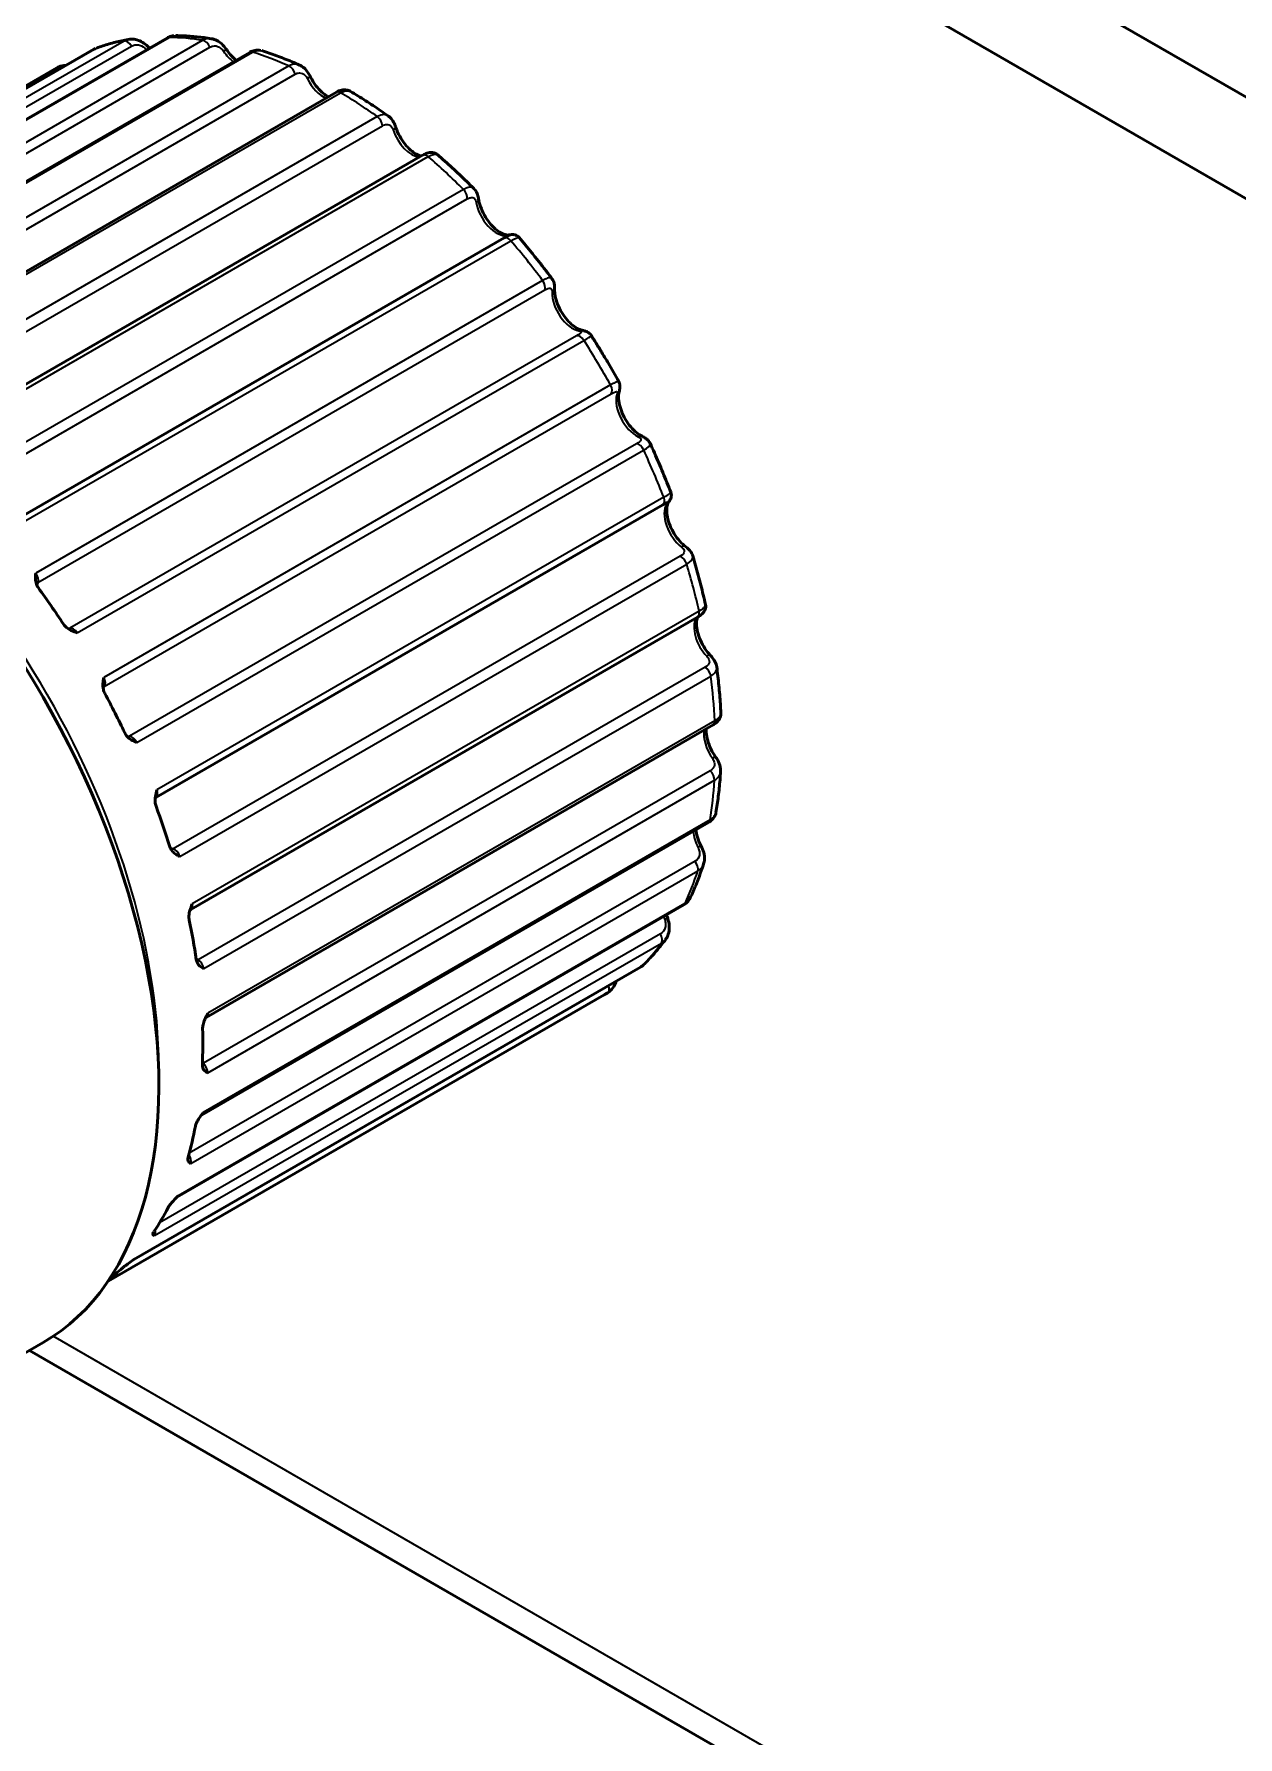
# Model space of a CAD drawing. Header units: millimetres. Extents: x -106 to 841, y -50 to 594.
# Drawn here: x 591.62 to 606.14, y 209.46 to 230.02 of the extents above; entities that cross this region are included whole.
import ezdxf

# ---------------------------------------------------------------- set-up
doc = ezdxf.new("R2010")
doc.units = ezdxf.units.MM
doc.layers.add('Visible (ISO)', color=7, linetype='Continuous', lineweight=50)
doc.layers.add('Visible Narrow (ISO)', color=7, linetype='Continuous', lineweight=35)

msp = doc.modelspace()

# ---------------------------------------------------------------- linework, layer by layer
at = {"layer": 'Visible (ISO)'}
for p, q in [((546.906, 263.518), (610.546, 226.776)), ((545.845, 262.906), (609.485, 226.164)), ((587.108, 226.448), (593.225, 229.979)), ((586.221, 226.309), (592.338, 229.841)), ((588.101, 226.272), (594.217, 229.803)), ((591.888, 229.616), (586.016, 226.226)), ((589.146, 225.791), (595.263, 229.322)), ((590.188, 225.03), (596.304, 228.561)), ((591.17, 224.03), (597.286, 227.562)), ((599.202, 224.339), (593.086, 220.808)), ((599.622, 222.984), (593.506, 219.453)), ((599.809, 221.682), (593.693, 218.151)), ((599.752, 220.504), (593.636, 216.972)), ((599.455, 219.511), (593.339, 215.98)), ((598.934, 218.759), (592.817, 215.228)), ((592.508, 214.967), (598.493, 218.422)), ((591.723, 214.225), (582.001, 208.612)), ((591.559, 214.13), (609.692, 203.661))]:
    msp.add_line(p, q, dxfattribs=at)
for centre, major_axis, ratio, start_param, end_param in [((593.275, 229.893), (-0.05, 0.0866), 0.57735, 6.281053, 6.283185), ((592.388, 229.754), (-0.05, 0.0866), 0.57735, 6.279479, 6.283185), ((593.858, 229.777), (0.083, 0.0558), 0.09605, 0, 0.005505), ((596.354, 228.474), (-0.05, 0.0866), 0.57735, 6.282045, 6.283185), ((597.357, 227.499), (-0.0114, 0.0994), 0.79199, 6.28281, 6.283185), ((588.348, 220.071), (3.375, -5.846), 0.57735, 0, 3.141593), ((598.21, 226.349), (0.0207, 0.0978), 0.724855, 6.281624, 6.283185), ((598.579, 225.73), (0.0966, -0.0257), 0.706471, 6.283185, 6.283738), ((599.187, 224.425), (0.0844, -0.0537), 0.78183, 0, 0.001348), ((589.055, 220.479), (3.25, -5.629), 0.57735, 1.669378, 1.751744), ((599.572, 223.071), (0.05, -0.0866), 0.57735, 0, 0.00053), ((589.055, 220.479), (3.25, -5.629), 0.57735, 1.436668, 1.519034), ((599.759, 221.769), (0.05, -0.0866), 0.57735, 0, 0.000421), ((589.055, 220.479), (3.25, -5.629), 0.57735, 1.203957, 1.286323), ((599.574, 220.179), (0.0886, 0.0464), 0.057996, 6.277733, 6.283185), ((599.405, 219.598), (0.05, -0.0866), 0.57735, 0, 0.000768), ((589.055, 220.479), (3.25, -5.629), 0.57735, 0.971247, 1.053613), ((599.162, 219.332), (0.0941, 0.0338), 0.244255, 6.277119, 6.283185), ((598.884, 218.846), (0.05, -0.0866), 0.57735, 0, 0.004372), ((589.055, 220.479), (3.25, -5.629), 0.57735, 0.738536, 0.820902), ((589.055, 220.479), (3.25, -5.629), 0.57735, 0.505826, 0.588192), ((589.055, 220.479), (3.25, -5.629), 0.57735, 0.273115, 0.355481), ((589.055, 220.479), (3.25, -5.629), 0.57735, 0.071451, 0.12277)]:
    msp.add_ellipse(centre, major_axis=major_axis, ratio=ratio, start_param=start_param, end_param=end_param, dxfattribs=at)
for points, knots in [([(592.37, 229.855), (592.394, 229.864), (592.419, 229.873), (592.469, 229.889), (592.495, 229.897), (592.545, 229.912), (592.571, 229.919), (592.622, 229.932), (592.648, 229.938), (592.699, 229.949), (592.723, 229.954), (592.747, 229.959)], [1.40412236, 1.40412236, 1.40412236, 1.40412236, 1.42349439, 1.42349439, 1.44286642, 1.44286642, 1.46223845, 1.46223845, 1.48161049, 1.48161049, 1.49965028, 1.49965028, 1.49965028, 1.49965028]), ([(592.753, 229.96), (592.775, 229.964), (592.798, 229.964), (592.845, 229.958), (592.868, 229.951), (592.914, 229.931), (592.936, 229.917), (592.975, 229.887), (592.992, 229.871), (593.008, 229.854)], [0, 0, 0, 0, 0.00719137, 0.00719137, 0.01460669, 0.01460669, 0.02248749, 0.02248749, 0.02935719, 0.02935719, 0.02935719, 0.02935719]), ([(593.227, 229.981), (593.245, 229.991), (593.265, 229.998), (593.29, 230.003), (593.295, 230.004), (593.3, 230.004)], [0.000300438, 0.000300438, 0.000300438, 0.000300438, 0.006934229, 0.006934229, 0.008541025, 0.008541025, 0.008541025, 0.008541025]), ([(593.324, 230.006), (593.352, 230.005), (593.38, 230.004), (593.437, 230.002), (593.466, 230), (593.523, 229.996), (593.552, 229.993), (593.609, 229.988), (593.638, 229.984), (593.696, 229.977), (593.725, 229.973), (593.754, 229.968)], [1.63643341, 1.63643341, 1.63643341, 1.63643341, 1.65599371, 1.65599371, 1.67555401, 1.67555401, 1.69511431, 1.69511431, 1.71467461, 1.71467461, 1.73423491, 1.73423491, 1.73423491, 1.73423491]), ([(593.754, 229.968), (593.777, 229.965), (593.8, 229.957), (593.842, 229.936), (593.861, 229.921), (593.9, 229.886), (593.919, 229.864), (593.937, 229.839), (593.939, 229.836), (593.941, 229.833)], [0, 0, 0, 0, 0.00743025, 0.00743025, 0.01481362, 0.01481362, 0.02331864, 0.02331864, 0.02432604, 0.02432604, 0.02432604, 0.02432604]), ([(594.052, 229.708), (594.041, 229.718), (594.029, 229.728), (593.994, 229.763), (593.971, 229.791), (593.947, 229.825), (593.944, 229.829), (593.941, 229.833)], [5.4396051, 5.4396051, 5.4396051, 5.4396051, 5.5746525, 5.5746525, 5.8594308, 5.8594308, 5.8958372, 5.8958372, 5.8958372, 5.8958372]), ([(594.22, 229.805), (594.239, 229.815), (594.26, 229.823), (594.302, 229.831), (594.325, 229.832), (594.347, 229.827), (594.347, 229.827), (594.348, 229.827)], [0.00030451, 0.00030451, 0.00030451, 0.00030451, 0.00735705, 0.00735705, 0.01472421, 0.01472421, 0.01490691, 0.01490691, 0.01490691, 0.01490691]), ([(594.362, 229.824), (594.392, 229.814), (594.423, 229.804), (594.483, 229.783), (594.514, 229.772), (594.574, 229.75), (594.605, 229.738), (594.665, 229.714), (594.696, 229.702), (594.757, 229.677), (594.787, 229.664), (594.818, 229.65)], [1.86850175, 1.86850175, 1.86850175, 1.86850175, 1.88832196, 1.88832196, 1.90814218, 1.90814218, 1.92796239, 1.92796239, 1.9477826, 1.9477826, 1.96760281, 1.96760281, 1.96760281, 1.96760281]), ([(591.888, 229.616), (591.908, 229.627), (591.93, 229.635), (591.967, 229.642), (591.982, 229.644), (591.997, 229.644)], [0.00000948, 0.00000948, 0.00000948, 0.00000948, 0.00726675, 0.00726675, 0.01195791, 0.01195791, 0.01195791, 0.01195791]), ([(594.818, 229.65), (594.837, 229.641), (594.856, 229.629), (594.89, 229.599), (594.905, 229.581), (594.93, 229.545), (594.939, 229.528), (594.948, 229.511)], [0, 0, 0, 0, 0.00699722, 0.00699722, 0.0143607, 0.0143607, 0.02018569, 0.02018569, 0.02018569, 0.02018569]), ([(595.166, 229.266), (595.152, 229.274), (595.137, 229.283), (595.098, 229.312), (595.074, 229.334), (595.027, 229.385), (595.005, 229.414), (594.971, 229.467), (594.959, 229.489), (594.948, 229.511)], [5.193615, 5.193615, 5.193615, 5.193615, 5.371151, 5.371151, 5.6496897, 5.6496897, 5.9363298, 5.9363298, 6.1285478, 6.1285478, 6.1285478, 6.1285478]), ([(595.263, 229.322), (595.282, 229.333), (595.303, 229.342), (595.346, 229.351), (595.369, 229.353), (595.405, 229.346), (595.417, 229.341), (595.428, 229.335)], [0.00000663, 0.00000663, 0.00000663, 0.00000663, 0.00741919, 0.00741919, 0.01537614, 0.01537614, 0.01960021, 0.01960021, 0.01960021, 0.01960021]), ([(595.431, 229.333), (595.462, 229.315), (595.493, 229.297), (595.554, 229.259), (595.585, 229.239), (595.646, 229.2), (595.677, 229.18), (595.738, 229.14), (595.769, 229.119), (595.83, 229.077), (595.86, 229.056), (595.891, 229.034)], [2.1005762, 2.1005762, 2.1005762, 2.1005762, 2.1206412, 2.1206412, 2.1407062, 2.1407062, 2.1607711, 2.1607711, 2.1808361, 2.1808361, 2.2009011, 2.2009011, 2.2009011, 2.2009011]), ([(595.89, 229.034), (595.907, 229.023), (595.921, 229.008), (595.947, 228.973), (595.958, 228.952), (595.972, 228.921), (595.976, 228.91), (595.979, 228.9)], [0, 0, 0, 0, 0.0066921, 0.0066921, 0.01413691, 0.01413691, 0.01758567, 0.01758567, 0.01758567, 0.01758567]), ([(596.286, 228.551), (596.274, 228.553), (596.26, 228.558), (596.223, 228.575), (596.2, 228.59), (596.153, 228.627), (596.129, 228.65), (596.083, 228.703), (596.061, 228.733), (596.022, 228.798), (596.005, 228.832), (595.987, 228.878), (595.983, 228.889), (595.979, 228.9)], [4.936392, 4.936392, 4.936392, 4.936392, 5.135952, 5.135952, 5.408692, 5.408692, 5.688455, 5.688455, 5.975932, 5.975932, 6.266713, 6.266713, 6.361258, 6.361258, 6.361258, 6.361258]), ([(596.305, 228.561), (596.322, 228.571), (596.34, 228.579), (596.366, 228.588), (596.376, 228.591), (596.398, 228.594), (596.411, 228.595), (596.431, 228.592), (596.438, 228.591), (596.455, 228.586), (596.465, 228.581), (596.477, 228.573), (596.479, 228.571), (596.481, 228.569)], [0, 0, 0, 0, 0.00685521, 0.00685521, 0.01076066, 0.01076066, 0.01543362, 0.01543362, 0.01767276, 0.01767276, 0.02116337, 0.02116337, 0.02205499, 0.02205499, 0.02205499, 0.02205499]), ([(596.483, 228.568), (596.513, 228.542), (596.542, 228.516), (596.602, 228.463), (596.631, 228.436), (596.69, 228.382), (596.719, 228.355), (596.778, 228.3), (596.807, 228.272), (596.865, 228.215), (596.894, 228.187), (596.923, 228.158)], [2.3327863, 2.3327863, 2.3327863, 2.3327863, 2.3530375, 2.3530375, 2.3732887, 2.3732887, 2.39354, 2.39354, 2.4137912, 2.4137912, 2.4340425, 2.4340425, 2.4340425, 2.4340425]), ([(596.923, 228.159), (596.935, 228.146), (596.946, 228.13), (596.963, 228.096), (596.97, 228.077), (596.977, 228.048), (596.979, 228.039), (596.98, 228.029)], [0, 0, 0, 0, 0.00615487, 0.00615487, 0.01307566, 0.01307566, 0.01607533, 0.01607533, 0.01607533, 0.01607533]), ([(597.345, 227.598), (597.33, 227.597), (597.308, 227.599), (597.261, 227.617), (597.239, 227.629), (597.193, 227.661), (597.169, 227.682), (597.122, 227.731), (597.099, 227.76), (597.057, 227.822), (597.039, 227.856), (597.008, 227.924), (596.996, 227.958), (596.985, 228.004), (596.982, 228.017), (596.98, 228.03)], [4.688575, 4.688575, 4.688575, 4.688575, 5.063114, 5.063114, 5.336265, 5.336265, 5.613674, 5.613674, 5.899459, 5.899459, 6.18987, 6.18987, 6.479711, 6.479711, 6.593969, 6.593969, 6.593969, 6.593969]), ([(597.345, 227.598), (597.356, 227.599), (597.364, 227.601), (597.37, 227.602), (597.371, 227.602), (597.373, 227.602), (597.373, 227.602), (597.375, 227.602), (597.376, 227.603), (597.378, 227.603), (597.379, 227.603), (597.382, 227.603), (597.384, 227.603), (597.388, 227.604), (597.39, 227.604), (597.396, 227.604), (597.399, 227.603), (597.409, 227.602), (597.416, 227.601), (597.431, 227.596), (597.441, 227.591), (597.456, 227.581), (597.462, 227.575), (597.467, 227.569)], [0, 0, 0, 0, 0.00568601, 0.00568601, 0.00707097, 0.00707097, 0.00811096, 0.00811096, 0.00865698, 0.00865698, 0.0091383, 0.0091383, 0.00983477, 0.00983477, 0.01054874, 0.01054874, 0.01166472, 0.01166472, 0.01360806, 0.01360806, 0.01661259, 0.01661259, 0.01908447, 0.01908447, 0.01908447, 0.01908447]), ([(597.287, 227.562), (597.299, 227.569), (597.31, 227.575), (597.325, 227.582), (597.329, 227.584), (597.337, 227.588), (597.34, 227.59), (597.343, 227.591), (597.345, 227.592), (597.345, 227.592), (597.345, 227.592), (597.345, 227.592)], [0.00011484, 0.00011484, 0.00011484, 0.00011484, 0.00505284, 0.00505284, 0.00754128, 0.00754128, 0.00988486, 0.00988486, 0.01135727, 0.01135727, 0.0117014, 0.0117014, 0.0117014, 0.0117014]), ([(597.468, 227.568), (597.495, 227.536), (597.522, 227.504), (597.576, 227.439), (597.603, 227.406), (597.656, 227.34), (597.683, 227.307), (597.736, 227.24), (597.762, 227.206), (597.814, 227.138), (597.84, 227.104), (597.865, 227.07)], [2.5651768, 2.5651768, 2.5651768, 2.5651768, 2.5855417, 2.5855417, 2.6059065, 2.6059065, 2.6262714, 2.6262714, 2.6466363, 2.6466363, 2.6670011, 2.6670011, 2.6670011, 2.6670011]), ([(597.865, 227.07), (597.874, 227.058), (597.881, 227.044), (597.891, 227.015), (597.894, 227), (597.896, 226.972), (597.896, 226.959), (597.896, 226.946)], [0, 0, 0, 0, 0.00515582, 0.00515582, 0.01074755, 0.01074755, 0.01537459, 0.01537459, 0.01537459, 0.01537459]), ([(598.231, 226.447), (598.214, 226.45), (598.193, 226.458), (598.148, 226.482), (598.125, 226.499), (598.077, 226.54), (598.053, 226.565), (598.008, 226.622), (597.987, 226.653), (597.951, 226.72), (597.935, 226.754), (597.912, 226.822), (597.904, 226.856), (597.897, 226.908), (597.896, 226.928), (597.896, 226.946)], [4.921285, 4.921285, 4.921285, 4.921285, 5.203943, 5.203943, 5.477661, 5.477661, 5.759623, 5.759623, 6.0484, 6.0484, 6.339188, 6.339188, 6.626662, 6.626662, 6.826679, 6.826679, 6.826679, 6.826679]), ([(598.231, 226.447), (598.243, 226.444), (598.255, 226.441), (598.277, 226.434), (598.288, 226.43), (598.306, 226.419), (598.312, 226.415), (598.325, 226.403), (598.332, 226.395), (598.337, 226.387)], [0, 0, 0, 0, 0.00503752, 0.00503752, 0.0099378, 0.0099378, 0.01242363, 0.01242363, 0.01565183, 0.01565183, 0.01565183, 0.01565183]), ([(598.337, 226.387), (598.361, 226.35), (598.384, 226.313), (598.43, 226.24), (598.452, 226.202), (598.497, 226.128), (598.52, 226.091), (598.564, 226.016), (598.585, 225.978), (598.629, 225.902), (598.65, 225.865), (598.671, 225.827)], [2.7977466, 2.7977466, 2.7977466, 2.7977466, 2.8181532, 2.8181532, 2.8385598, 2.8385598, 2.8589664, 2.8589664, 2.879373, 2.879373, 2.8997796, 2.8997796, 2.8997796, 2.8997796]), ([(598.671, 225.827), (598.677, 225.816), (598.681, 225.804), (598.685, 225.781), (598.686, 225.77), (598.685, 225.748), (598.683, 225.738), (598.679, 225.72), (598.677, 225.712), (598.675, 225.705)], [0, 0, 0, 0, 0.00393387, 0.00393387, 0.00788249, 0.00788249, 0.01236555, 0.01236555, 0.01552913, 0.01552913, 0.01552913, 0.01552913]), ([(598.954, 225.168), (598.933, 225.178), (598.91, 225.193), (598.862, 225.231), (598.838, 225.255), (598.792, 225.309), (598.771, 225.339), (598.732, 225.405), (598.716, 225.439), (598.69, 225.507), (598.68, 225.541), (598.669, 225.604), (598.667, 225.632), (598.669, 225.675), (598.672, 225.691), (598.675, 225.704)], [5.153996, 5.153996, 5.153996, 5.153996, 5.426896, 5.426896, 5.707249, 5.707249, 5.995099, 5.995099, 6.285915, 6.285915, 6.574392, 6.574392, 6.855584, 6.855584, 7.05939, 7.05939, 7.05939, 7.05939]), ([(598.954, 225.168), (598.968, 225.161), (598.982, 225.153), (599.005, 225.137), (599.015, 225.129), (599.034, 225.109), (599.042, 225.097), (599.048, 225.084)], [0, 0, 0, 0, 0.00576817, 0.00576817, 0.01038994, 0.01038994, 0.01525195, 0.01525195, 0.01525195, 0.01525195]), ([(599.048, 225.084), (599.066, 225.045), (599.084, 225.006), (599.119, 224.927), (599.136, 224.888), (599.17, 224.809), (599.187, 224.769), (599.22, 224.69), (599.236, 224.651), (599.268, 224.572), (599.284, 224.532), (599.299, 224.493)], [3.0304865, 3.0304865, 3.0304865, 3.0304865, 3.0508646, 3.0508646, 3.0712427, 3.0712427, 3.0916207, 3.0916207, 3.1119988, 3.1119988, 3.1323769, 3.1323769, 3.1323769, 3.1323769]), ([(599.25, 224.368), (599.25, 224.368), (599.25, 224.367), (599.248, 224.366), (599.246, 224.365), (599.242, 224.362), (599.238, 224.36), (599.228, 224.354), (599.219, 224.349), (599.207, 224.342), (599.205, 224.34), (599.202, 224.339)], [0.000029564, 0.000029564, 0.000029564, 0.000029564, 0.001203909, 0.001203909, 0.002516668, 0.002516668, 0.004661188, 0.004661188, 0.008774652, 0.008774652, 0.009845483, 0.009845483, 0.009845483, 0.009845483]), ([(599.478, 223.835), (599.454, 223.853), (599.43, 223.875), (599.384, 223.927), (599.361, 223.957), (599.321, 224.021), (599.304, 224.055), (599.276, 224.123), (599.265, 224.158), (599.252, 224.221), (599.249, 224.251), (599.25, 224.302), (599.253, 224.324), (599.262, 224.354), (599.267, 224.364), (599.272, 224.371)], [5.386707, 5.386707, 5.386707, 5.386707, 5.665753, 5.665753, 5.95275, 5.95275, 6.243459, 6.243459, 6.53261, 6.53261, 6.8151, 6.8151, 7.089001, 7.089001, 7.292101, 7.292101, 7.292101, 7.292101]), ([(599.299, 224.492), (599.303, 224.482), (599.305, 224.472), (599.306, 224.451), (599.305, 224.441), (599.302, 224.427), (599.301, 224.422), (599.297, 224.413), (599.295, 224.408), (599.291, 224.401), (599.289, 224.399), (599.285, 224.391), (599.282, 224.387), (599.277, 224.379), (599.274, 224.375), (599.272, 224.371)], [0.00003766, 0.00003766, 0.00003766, 0.00003766, 0.00316307, 0.00316307, 0.00633577, 0.00633577, 0.00777343, 0.00777343, 0.00984235, 0.00984235, 0.01158327, 0.01158327, 0.01496255, 0.01496255, 0.01749396, 0.01749396, 0.01749396, 0.01749396]), ([(599.478, 223.835), (599.503, 223.815), (599.526, 223.794), (599.551, 223.756), (599.558, 223.741), (599.563, 223.726)], [0, 0, 0, 0, 0.01044429, 0.01044429, 0.01575972, 0.01575972, 0.01575972, 0.01575972]), ([(599.563, 223.726), (599.574, 223.687), (599.586, 223.647), (599.608, 223.568), (599.619, 223.529), (599.641, 223.45), (599.651, 223.411), (599.671, 223.332), (599.681, 223.293), (599.7, 223.214), (599.709, 223.175), (599.718, 223.136)], [3.2634039, 3.2634039, 3.2634039, 3.2634039, 3.2836832, 3.2836832, 3.3039625, 3.3039625, 3.3242418, 3.3242418, 3.344521, 3.344521, 3.3648003, 3.3648003, 3.3648003, 3.3648003]), ([(591.636, 223.517), (591.633, 223.493), (591.631, 223.469), (591.632, 223.444), (591.633, 223.426), (591.636, 223.405), (591.644, 223.383), (591.649, 223.367), (591.657, 223.352), (591.667, 223.338)], [-0.00014252, -0.00014252, -0.00014252, -0.00014252, 0.00835799, 0.00835799, 0.00835799, 0.01450844, 0.01450844, 0.01450844, 0.0190205, 0.0190205, 0.0190205, 0.0190205]), ([(599.718, 223.135), (599.72, 223.124), (599.721, 223.113), (599.719, 223.092), (599.716, 223.082), (599.708, 223.064), (599.704, 223.056), (599.694, 223.042), (599.689, 223.035), (599.67, 223.016), (599.655, 223.004), (599.633, 222.991), (599.628, 222.988), (599.624, 222.985)], [0.00009412, 0.00009412, 0.00009412, 0.00009412, 0.00338258, 0.00338258, 0.00673966, 0.00673966, 0.0098547, 0.0098547, 0.01335952, 0.01335952, 0.02049336, 0.02049336, 0.02243972, 0.02243972, 0.02243972, 0.02243972]), ([(591.97, 222.9), (591.979, 222.885), (591.991, 222.872), (592.005, 222.861), (592.023, 222.845), (592.043, 222.833), (592.06, 222.824), (592.085, 222.812), (592.11, 222.803), (592.135, 222.795)], [0.04568794, 0.04568794, 0.04568794, 0.04568794, 0.04996283, 0.04996283, 0.04996283, 0.05578997, 0.05578997, 0.05578997, 0.06384366, 0.06384366, 0.06384366, 0.06384366]), ([(599.778, 222.521), (599.754, 222.546), (599.731, 222.574), (599.69, 222.637), (599.671, 222.671), (599.641, 222.739), (599.629, 222.773), (599.614, 222.839), (599.609, 222.869), (599.608, 222.923), (599.611, 222.946), (599.617, 222.972), (599.619, 222.978), (599.621, 222.983)], [5.619417, 5.619417, 5.619417, 5.619417, 5.905343, 5.905343, 6.195796, 6.195796, 6.48557, 6.48557, 6.769444, 6.769444, 7.044491, 7.044491, 7.146458, 7.146458, 7.146458, 7.146458]), ([(599.778, 222.521), (599.799, 222.498), (599.818, 222.473), (599.842, 222.427), (599.85, 222.406), (599.853, 222.383)], [0, 0, 0, 0, 0.00966963, 0.00966963, 0.01709915, 0.01709915, 0.01709915, 0.01709915]), ([(592.456, 222.255), (592.452, 222.23), (592.447, 222.204), (592.446, 222.177), (592.445, 222.157), (592.446, 222.135), (592.451, 222.111), (592.455, 222.094), (592.461, 222.077), (592.469, 222.061)], [-0.00014252, -0.00014252, -0.00014252, -0.00014252, 0.00835799, 0.00835799, 0.00835799, 0.01450843, 0.01450843, 0.01450843, 0.01902049, 0.01902049, 0.01902049, 0.01902049]), ([(599.853, 222.383), (599.858, 222.345), (599.862, 222.308), (599.871, 222.233), (599.875, 222.195), (599.882, 222.121), (599.886, 222.083), (599.892, 222.009), (599.895, 221.972), (599.899, 221.899), (599.902, 221.862), (599.904, 221.825)], [3.4965007, 3.4965007, 3.4965007, 3.4965007, 3.5166089, 3.5166089, 3.5367171, 3.5367171, 3.5568253, 3.5568253, 3.5769335, 3.5769335, 3.5970417, 3.5970417, 3.5970417, 3.5970417]), ([(599.904, 221.823), (599.904, 221.81), (599.902, 221.798), (599.895, 221.773), (599.889, 221.76), (599.873, 221.735), (599.862, 221.722), (599.838, 221.701), (599.824, 221.691), (599.809, 221.682)], [0.00028944, 0.00028944, 0.00028944, 0.00028944, 0.00437873, 0.00437873, 0.00898961, 0.00898961, 0.01476214, 0.01476214, 0.02047121, 0.02047121, 0.02047121, 0.02047121]), ([(592.711, 221.586), (592.718, 221.57), (592.728, 221.555), (592.74, 221.543), (592.755, 221.525), (592.773, 221.513), (592.788, 221.503), (592.81, 221.49), (592.833, 221.479), (592.855, 221.47)], [0.04568793, 0.04568793, 0.04568793, 0.04568793, 0.04996282, 0.04996282, 0.04996282, 0.05578997, 0.05578997, 0.05578997, 0.06384365, 0.06384365, 0.06384365, 0.06384365]), ([(599.84, 221.296), (599.819, 221.326), (599.799, 221.359), (599.766, 221.427), (599.753, 221.462), (599.735, 221.528), (599.729, 221.56), (599.726, 221.605), (599.726, 221.621), (599.727, 221.635)], [5.852128, 5.852128, 5.852128, 5.852128, 6.142124, 6.142124, 6.432427, 6.432427, 6.717742, 6.717742, 6.884148, 6.884148, 6.884148, 6.884148]), ([(599.84, 221.295), (599.858, 221.271), (599.873, 221.244), (599.894, 221.189), (599.901, 221.161), (599.9, 221.129), (599.9, 221.126), (599.9, 221.123)], [0, 0, 0, 0, 0.00921229, 0.00921229, 0.018347, 0.018347, 0.01939819, 0.01939819, 0.01939819, 0.01939819]), ([(599.9, 221.122), (599.898, 221.088), (599.895, 221.054), (599.89, 220.986), (599.886, 220.953), (599.88, 220.886), (599.876, 220.853), (599.868, 220.787), (599.863, 220.755), (599.854, 220.69), (599.849, 220.657), (599.844, 220.625)], [3.72976844, 3.72976844, 3.72976844, 3.72976844, 3.74964289, 3.74964289, 3.76951734, 3.76951734, 3.78939179, 3.78939179, 3.80926624, 3.80926624, 3.82914069, 3.82914069, 3.82914069, 3.82914069]), ([(593.097, 220.9), (593.09, 220.873), (593.083, 220.847), (593.079, 220.819), (593.076, 220.799), (593.074, 220.776), (593.076, 220.751), (593.077, 220.734), (593.081, 220.716), (593.087, 220.7)], [-0.00014252, -0.00014252, -0.00014252, -0.00014252, 0.00835799, 0.00835799, 0.00835799, 0.01450844, 0.01450844, 0.01450844, 0.0190205, 0.0190205, 0.0190205, 0.0190205]), ([(593.076, 220.799), (593.076, 220.799), (593.076, 220.799), (593.077, 220.8), (593.078, 220.802), (593.081, 220.805), (593.084, 220.806), (593.086, 220.808)], [4.1680077, 4.1680077, 4.1680077, 4.1680077, 4.1762384, 4.1762384, 4.3095948, 4.3095948, 4.4429512, 4.4429512, 4.4429512, 4.4429512]), ([(599.843, 220.62), (599.84, 220.604), (599.834, 220.59), (599.817, 220.56), (599.806, 220.546), (599.781, 220.523), (599.768, 220.513), (599.754, 220.505)], [0.00063311, 0.00063311, 0.00063311, 0.00063311, 0.00588146, 0.00588146, 0.01191135, 0.01191135, 0.01714335, 0.01714335, 0.01714335, 0.01714335]), ([(599.663, 220.225), (599.645, 220.259), (599.631, 220.293), (599.61, 220.358), (599.604, 220.388), (599.6, 220.415)], [6.0848383, 6.0848383, 6.0848383, 6.0848383, 6.3755042, 6.3755042, 6.6371564, 6.6371564, 6.6371564, 6.6371564]), ([(593.255, 220.211), (593.26, 220.195), (593.267, 220.181), (593.276, 220.168), (593.289, 220.15), (593.303, 220.137), (593.316, 220.127), (593.335, 220.114), (593.355, 220.103), (593.374, 220.093)], [0.04568793, 0.04568793, 0.04568793, 0.04568793, 0.04996282, 0.04996282, 0.04996282, 0.05578996, 0.05578996, 0.05578996, 0.06384365, 0.06384365, 0.06384365, 0.06384365]), ([(599.663, 220.225), (599.677, 220.198), (599.688, 220.17), (599.703, 220.114), (599.706, 220.085), (599.704, 220.04), (599.7, 220.023), (599.695, 220.006)], [0.0000292, 0.0000292, 0.0000292, 0.0000292, 0.00892819, 0.00892819, 0.01770614, 0.01770614, 0.02321354, 0.02321354, 0.02321354, 0.02321354]), ([(599.695, 220.005), (599.686, 219.977), (599.676, 219.948), (599.656, 219.892), (599.646, 219.864), (599.625, 219.808), (599.614, 219.781), (599.592, 219.727), (599.581, 219.7), (599.557, 219.646), (599.545, 219.62), (599.533, 219.594)], [3.96314392, 3.96314392, 3.96314392, 3.96314392, 3.98275581, 3.98275581, 4.0023677, 4.0023677, 4.02197959, 4.02197959, 4.04159148, 4.04159148, 4.06120337, 4.06120337, 4.06120337, 4.06120337]), ([(599.533, 219.594), (599.524, 219.575), (599.512, 219.558), (599.486, 219.532), (599.472, 219.522), (599.458, 219.513)], [0, 0, 0, 0, 0.00667411, 0.00667411, 0.0120916, 0.0120916, 0.0120916, 0.0120916]), ([(593.524, 219.524), (593.514, 219.498), (593.503, 219.471), (593.496, 219.444), (593.49, 219.424), (593.485, 219.401), (593.484, 219.377), (593.483, 219.36), (593.484, 219.343), (593.487, 219.327)], [-0.00014252, -0.00014252, -0.00014252, -0.00014252, 0.00835799, 0.00835799, 0.00835799, 0.01450843, 0.01450843, 0.01450843, 0.01902049, 0.01902049, 0.01902049, 0.01902049]), ([(593.496, 219.443), (593.496, 219.443), (593.496, 219.443), (593.496, 219.444), (593.497, 219.445), (593.499, 219.447), (593.5, 219.448), (593.503, 219.451), (593.504, 219.452), (593.506, 219.453)], [4.0931143, 4.0931143, 4.0931143, 4.0931143, 4.1333176, 4.1333176, 4.2365288, 4.2365288, 4.33974, 4.33974, 4.4429512, 4.4429512, 4.4429512, 4.4429512]), ([(599.257, 219.364), (599.266, 219.337), (599.273, 219.309), (599.281, 219.253), (599.281, 219.224), (599.274, 219.17), (599.265, 219.144), (599.248, 219.111), (599.242, 219.102), (599.236, 219.093)], [0.00011897, 0.00011897, 0.00011897, 0.00011897, 0.00873587, 0.00873587, 0.01720445, 0.01720445, 0.02547803, 0.02547803, 0.02895199, 0.02895199, 0.02895199, 0.02895199]), ([(599.237, 219.094), (599.221, 219.072), (599.204, 219.05), (599.171, 219.008), (599.154, 218.987), (599.119, 218.946), (599.102, 218.925), (599.066, 218.885), (599.048, 218.866), (599.011, 218.827), (598.993, 218.808), (598.974, 218.79)], [4.19644312, 4.19644312, 4.19644312, 4.19644312, 4.21583995, 4.21583995, 4.23523677, 4.23523677, 4.2546336, 4.2546336, 4.27403043, 4.27403043, 4.29342726, 4.29342726, 4.29342726, 4.29342726]), ([(593.572, 218.852), (593.575, 218.836), (593.579, 218.822), (593.586, 218.81), (593.595, 218.793), (593.606, 218.781), (593.617, 218.771), (593.631, 218.759), (593.648, 218.749), (593.664, 218.74)], [0.04568795, 0.04568795, 0.04568795, 0.04568795, 0.04996283, 0.04996283, 0.04996283, 0.05578998, 0.05578998, 0.05578998, 0.06384367, 0.06384367, 0.06384367, 0.06384367]), ([(598.639, 218.589), (598.633, 218.566), (598.623, 218.544), (598.598, 218.502), (598.582, 218.482), (598.555, 218.46), (598.547, 218.454), (598.539, 218.45)], [0.01752685, 0.01752685, 0.01752685, 0.01752685, 0.02473669, 0.02473669, 0.03278566, 0.03278566, 0.03573259, 0.03573259, 0.03573259, 0.03573259]), ([(598.54, 218.45), (598.537, 218.448), (598.533, 218.446), (598.527, 218.442), (598.524, 218.44), (598.518, 218.437), (598.515, 218.435), (598.508, 218.431), (598.505, 218.429), (598.499, 218.426), (598.496, 218.424), (598.493, 218.422)], [4.42940119, 4.42940119, 4.42940119, 4.42940119, 4.4321112, 4.4321112, 4.4348212, 4.4348212, 4.43753121, 4.43753121, 4.44024121, 4.44024121, 4.44295122, 4.44295122, 4.44295122, 4.44295122]), ([(593.713, 218.202), (593.7, 218.177), (593.687, 218.152), (593.675, 218.126), (593.667, 218.107), (593.659, 218.085), (593.654, 218.063), (593.65, 218.046), (593.648, 218.03), (593.649, 218.015)], [-0.00014252, -0.00014252, -0.00014252, -0.00014252, 0.00835799, 0.00835799, 0.00835799, 0.01450843, 0.01450843, 0.01450843, 0.0190205, 0.0190205, 0.0190205, 0.0190205]), ([(593.682, 218.141), (593.682, 218.141), (593.682, 218.141), (593.683, 218.142), (593.683, 218.143), (593.685, 218.144), (593.685, 218.145), (593.687, 218.147), (593.688, 218.148), (593.69, 218.149), (593.691, 218.15), (593.693, 218.151)], [4.0593523, 4.0593523, 4.0593523, 4.0593523, 4.1360721, 4.1360721, 4.2127919, 4.2127919, 4.2895117, 4.2895117, 4.3662314, 4.3662314, 4.4429512, 4.4429512, 4.4429512, 4.4429512]), ([(593.646, 217.58), (593.646, 217.565), (593.648, 217.553), (593.651, 217.542), (593.656, 217.527), (593.664, 217.517), (593.672, 217.509), (593.683, 217.498), (593.697, 217.49), (593.71, 217.482)], [0.04568793, 0.04568793, 0.04568793, 0.04568793, 0.04996281, 0.04996281, 0.04996281, 0.05578996, 0.05578996, 0.05578996, 0.06384364, 0.06384364, 0.06384364, 0.06384364]), ([(593.656, 217.005), (593.639, 216.982), (593.622, 216.959), (593.607, 216.935), (593.597, 216.918), (593.585, 216.898), (593.576, 216.878), (593.57, 216.864), (593.565, 216.85), (593.562, 216.837)], [-0.00014252, -0.00014252, -0.00014252, -0.00014252, 0.00835799, 0.00835799, 0.00835799, 0.01450844, 0.01450844, 0.01450844, 0.0190205, 0.0190205, 0.0190205, 0.0190205]), ([(593.627, 216.964), (593.627, 216.964), (593.627, 216.965), (593.628, 216.966), (593.629, 216.966), (593.63, 216.968), (593.63, 216.968), (593.632, 216.969), (593.633, 216.97), (593.634, 216.971), (593.635, 216.972), (593.636, 216.972)], [4.1764506, 4.1764506, 4.1764506, 4.1764506, 4.2297507, 4.2297507, 4.2830508, 4.2830508, 4.336351, 4.336351, 4.3896511, 4.3896511, 4.4429512, 4.4429512, 4.4429512, 4.4429512]), ([(593.473, 216.464), (593.47, 216.452), (593.469, 216.441), (593.47, 216.433), (593.471, 216.421), (593.476, 216.413), (593.481, 216.407), (593.488, 216.399), (593.498, 216.394), (593.508, 216.389)], [0.04568794, 0.04568794, 0.04568794, 0.04568794, 0.04996283, 0.04996283, 0.04996283, 0.05578997, 0.05578997, 0.05578997, 0.06384366, 0.06384366, 0.06384366, 0.06384366]), ([(593.354, 215.997), (593.334, 215.977), (593.314, 215.957), (593.296, 215.937), (593.282, 215.922), (593.268, 215.905), (593.255, 215.889), (593.246, 215.876), (593.239, 215.865), (593.233, 215.855)], [-0.00014252, -0.00014252, -0.00014252, -0.00014252, 0.00835799, 0.00835799, 0.00835799, 0.01450843, 0.01450843, 0.01450843, 0.01902049, 0.01902049, 0.01902049, 0.01902049]), ([(593.332, 215.975), (593.332, 215.975), (593.333, 215.975), (593.334, 215.976), (593.334, 215.977), (593.335, 215.977), (593.335, 215.978), (593.336, 215.978), (593.337, 215.979), (593.338, 215.979), (593.338, 215.98), (593.339, 215.98)], [4.2822371, 4.2822371, 4.2822371, 4.2822371, 4.31438, 4.31438, 4.3465228, 4.3465228, 4.3786656, 4.3786656, 4.4108084, 4.4108084, 4.4429512, 4.4429512, 4.4429512, 4.4429512]), ([(593.062, 215.564), (593.055, 215.555), (593.052, 215.548), (593.05, 215.542), (593.048, 215.534), (593.05, 215.529), (593.053, 215.526), (593.057, 215.521), (593.063, 215.519), (593.07, 215.518)], [0.04568793, 0.04568793, 0.04568793, 0.04568793, 0.04996282, 0.04996282, 0.04996282, 0.05578996, 0.05578996, 0.05578996, 0.06384365, 0.06384365, 0.06384365, 0.06384365]), ([(592.824, 215.233), (592.802, 215.217), (592.779, 215.2), (592.757, 215.184), (592.741, 215.172), (592.724, 215.159), (592.708, 215.146), (592.697, 215.137), (592.687, 215.129), (592.679, 215.122)], [-0.00014252, -0.00014252, -0.00014252, -0.00014252, 0.00835799, 0.00835799, 0.00835799, 0.01450843, 0.01450843, 0.01450843, 0.01902049, 0.01902049, 0.01902049, 0.01902049]), ([(592.814, 215.226), (592.815, 215.226), (592.815, 215.226), (592.815, 215.226), (592.815, 215.227), (592.816, 215.227), (592.816, 215.227), (592.816, 215.227), (592.816, 215.227), (592.817, 215.228), (592.817, 215.228), (592.817, 215.228)], [4.38107473, 4.38107473, 4.38107473, 4.38107473, 4.39345003, 4.39345003, 4.40582533, 4.40582533, 4.41820062, 4.41820062, 4.43057592, 4.43057592, 4.44295122, 4.44295122, 4.44295122, 4.44295122])]:
    msp.add_open_spline(points, degree=3, knots=knots, dxfattribs=at)
for points in [[(593.324, 230.005), (593.324, 230.005), (593.324, 230.005), (593.324, 230.005)], [(592.339, 229.841), (592.345, 229.845), (592.352, 229.848), (592.358, 229.851)], [(592.368, 229.855), (592.369, 229.855), (592.369, 229.855), (592.37, 229.855)], [(594.818, 229.65), (594.818, 229.65), (594.818, 229.65), (594.818, 229.65)], [(596.483, 228.568), (596.483, 228.568), (596.483, 228.568), (596.483, 228.568)], [(597.467, 227.568), (597.468, 227.568), (597.468, 227.568), (597.468, 227.568)], [(599.299, 224.492), (599.299, 224.492), (599.299, 224.492), (599.299, 224.492)], [(599.718, 223.136), (599.718, 223.136), (599.718, 223.136), (599.718, 223.136)], [(592.033, 222.844), (592.031, 222.843), (592.03, 222.843), (592.029, 222.843)], [(599.853, 222.383), (599.853, 222.383), (599.853, 222.383), (599.853, 222.383)], [(592.447, 222.136), (592.447, 222.136), (592.448, 222.136), (592.448, 222.137)], [(599.903, 221.825), (599.903, 221.825), (599.903, 221.825), (599.903, 221.825)], [(599.9, 221.122), (599.9, 221.122), (599.9, 221.122), (599.9, 221.123)], [(599.695, 220.005), (599.695, 220.006), (599.695, 220.006), (599.695, 220.006)], [(599.533, 219.594), (599.533, 219.594), (599.533, 219.594), (599.533, 219.594)], [(599.256, 219.365), (599.253, 219.374), (599.25, 219.383), (599.248, 219.391)], [(598.969, 218.785), (598.959, 218.776), (598.947, 218.767), (598.935, 218.76)]]:
    msp.add_open_spline(points, degree=3, dxfattribs=at)
at = {"layer": 'Visible Narrow (ISO)'}
for p, q in [((592.701, 229.94), (586.584, 226.409)), ((586.772, 226.403), (592.79, 229.878)), ((587.127, 226.453), (593.244, 229.984)), ((593.652, 229.949), (587.536, 226.417)), ((587.641, 226.345), (593.737, 229.865)), ((586.227, 226.312), (592.343, 229.843)), ((588.136, 226.274), (594.252, 229.805)), ((594.69, 229.639), (588.573, 226.107)), ((588.649, 226.008), (594.766, 229.539)), ((589.197, 225.785), (595.314, 229.316)), ((595.757, 229.028), (589.641, 225.497)), ((589.703, 225.386), (595.82, 228.917)), ((590.255, 225.012), (596.372, 228.544)), ((596.796, 228.149), (590.68, 224.617)), ((590.726, 224.501), (596.842, 228.033)), ((591.252, 223.997), (597.369, 227.529)), ((597.752, 227.048), (591.636, 223.517)), ((591.662, 223.402), (597.779, 226.934)), ((598.161, 226.38), (592.045, 222.849)), ((592.135, 222.795), (598.251, 226.326)), ((598.572, 225.787), (592.456, 222.255)), ((592.462, 222.148), (598.579, 225.679)), ((598.884, 225.077), (592.768, 221.546)), ((592.855, 221.47), (598.971, 225.001)), ((599.213, 224.431), (593.097, 220.9)), ((599.411, 223.719), (593.295, 220.188)), ((593.374, 220.093), (599.491, 223.625)), ((599.64, 223.055), (593.524, 219.524)), ((599.713, 222.379), (593.597, 218.848)), ((593.664, 218.74), (599.781, 222.271)), ((599.83, 221.733), (593.713, 218.202)), ((599.774, 221.129), (593.658, 217.597)), ((593.71, 217.482), (599.826, 221.014)), ((599.772, 220.536), (593.656, 217.005)), ((599.591, 220.036), (593.487, 216.512)), ((593.508, 216.389), (599.625, 219.92)), ((599.47, 219.528), (593.354, 215.997)), ((593.07, 215.518), (599.187, 219.049)), ((599.173, 219.16), (593.13, 215.671)), ((598.941, 218.764), (592.824, 215.233)), ((592.509, 214.968), (598.536, 218.448)), ((609.485, 204.118), (591.847, 214.302))]:
    msp.add_line(p, q, dxfattribs=at)
for centre, major_axis, ratio, start_param, end_param in [((595.243, 224.051), (-3.25, 5.629), 0.57735, 6.083745, 6.180379), ((592.74, 229.85), (-0.05, 0.0866), 0.57735, 4.702891, 6.083745), ((593.275, 229.893), (-0.05, 0.0866), 0.57735, 5.947669, 6.281053), ((595.243, 224.051), (-3.25, 5.629), 0.57735, 5.851035, 5.947669), ((593.677, 229.858), (0.05, -0.0866), 0.57735, 1.328588, 2.709442), ((592.388, 229.754), (-0.05, 0.0866), 0.57735, 6.180379, 6.279479), ((592.939, 229.781), (0.0744, 0.0668), 0.280451, 0.351363, 0.925433), ((593.073, 230.037), (0.175, -0.303), 0.57735, 5.06301, 5.079813), ((593.858, 229.777), (0.083, 0.0558), 0.09605, 0.005505, 0.952028), ((594.055, 229.952), (0.175, -0.303), 0.57735, 4.830299, 5.35381), ((594.267, 229.717), (-0.05, 0.0866), 0.57735, 5.714958, 6.283185), ((595.243, 224.051), (3.25, -5.629), 0.57735, 2.476731, 2.573366), ((591.938, 229.529), (-0.05, 0.0866), 0.57735, 5.4843, 6.283185), ((594.698, 229.553), (0.05, -0.0866), 0.57735, 1.095877, 2.476731), ((594.858, 229.467), (0.0897, 0.0441), 0.093528, 5.330985, 6.277783), ((595.107, 229.551), (0.175, -0.303), 0.57735, 4.597589, 5.622866), ((595.313, 229.235), (-0.05, 0.0866), 0.57735, 5.482248, 6.283185), ((595.243, 224.051), (3.25, -5.629), 0.57735, 2.244021, 2.340655), ((595.749, 228.951), (0.05, -0.0866), 0.57735, 0.863167, 2.244021), ((595.884, 228.868), (0.095, 0.0312), 0.278065, 5.357209, 6.277323), ((596.172, 228.858), (0.175, -0.303), 0.57735, 4.364878, 5.888917), ((596.354, 228.474), (-0.05, 0.0866), 0.57735, 5.249537, 6.282045), ((595.243, 224.051), (3.25, -5.629), 0.57735, 2.01131, 2.107944), ((596.773, 228.086), (0.05, -0.0866), 0.57735, 0.630456, 2.01131), ((596.881, 228.014), (0.0987, 0.0161), 0.447611, 5.414251, 6.276793), ((597.193, 227.909), (0.175, -0.303), 0.57735, 4.132168, 6.037562), ((597.336, 227.475), (-0.05, 0.0866), 0.57735, 5.016827, 6.283185), ((597.357, 227.499), (-0.0114, 0.0994), 0.79199, 0, 0.331214), ((595.243, 224.051), (3.25, -5.629), 0.57735, 1.7786, 1.875234), ((597.713, 227.002), (0.05, -0.0866), 0.57735, 0.397745, 1.7786), ((598.114, 226.755), (0.175, -0.303), 0.57735, 3.899457, 5.804851), ((597.796, 226.948), (0.1, -0.0024), 0.593026, 5.511938, 6.277814), ((598.205, 226.291), (-0.05, 0.0866), 0.57735, 4.784116, 6.16497), ((598.21, 226.349), (0.0207, 0.0978), 0.724855, 0, 0.577053), ((595.243, 224.051), (3.25, -5.629), 0.57735, 1.545889, 1.642523), ((598.521, 225.76), (0.05, -0.0866), 0.57735, 0.165035, 1.545889), ((598.886, 225.458), (0.175, -0.303), 0.57735, 3.666747, 5.572141), ((598.579, 225.73), (0.0966, -0.0257), 0.706471, 5.666438, 6.283185), ((588.525, 220.173), (-3.25, 5.629), 0.57735, 3.90794, 5.516838), ((598.91, 225.078), (0.0441, 0.0898), 0.618643, 0.004662, 0.745352), ((598.914, 224.986), (-0.05, 0.0866), 0.57735, 4.551405, 5.93226), ((595.243, 224.051), (3.25, -5.629), 0.57735, 1.313178, 1.409813), ((599.152, 224.425), (0.05, -0.0866), 0.57735, 0, 1.313178), ((599.468, 224.089), (-0.175, 0.303), 0.57735, 0.292443, 2.197837), ((599.187, 224.425), (0.0844, -0.0537), 0.78183, 5.896052, 6.283185), ((599.425, 223.631), (-0.05, 0.0866), 0.57735, 4.318695, 5.699549), ((599.417, 223.755), (0.0606, 0.0795), 0.47908, 0.006404, 0.852974), ((591.597, 223.471), (-0.05, 0.0866), 0.57735, 3.539338, 4.920192), ((595.243, 224.051), (3.25, -5.629), 0.57735, 1.080468, 1.177102), ((591.728, 223.334), (-0.0914, 0.0406), 0.752758, 5.782046, 6.113626), ((591.892, 223.162), (-0.175, 0.303), 0.57735, 0.397745, 0.555565), ((599.827, 222.721), (-0.175, 0.303), 0.57735, 0.340976, 1.965127), ((599.572, 223.071), (0.05, -0.0866), 0.57735, 0.00053, 1.080468), ((591.892, 223.162), (0.175, -0.303), 0.57735, 6.071557, 6.16497), ((592.001, 222.938), (0.0315, -0.0949), 0.810798, 0, 0.165271), ((592.088, 222.76), (-0.05, 0.0866), 0.57735, 4.784116, 6.16497), ((599.706, 222.452), (0.0725, 0.0688), 0.31369, 0.006003, 0.917206), ((592.405, 222.229), (0.05, -0.0866), 0.57735, 0.165035, 1.545889), ((599.711, 222.299), (-0.05, 0.0866), 0.57735, 4.085984, 5.466838), ((595.243, 224.051), (3.25, -5.629), 0.57735, 0.847757, 0.944392), ((592.52, 222.067), (-0.072, 0.0694), 0.805403, 6.054899, 6.283185), ((592.664, 221.866), (-0.175, 0.303), 0.57735, 0.165035, 0.273717), ((599.759, 221.769), (0.05, -0.0866), 0.57735, 0.000421, 0.847757), ((592.664, 221.866), (0.175, -0.303), 0.57735, 5.779419, 5.93226), ((592.738, 221.637), (-0.0041, -0.0999), 0.766735, 0.134273, 0.452515), ((592.798, 221.455), (-0.05, 0.0866), 0.57735, 4.551405, 5.93226), ((599.945, 221.429), (0.175, -0.303), 0.57735, 3.748193, 4.874009), ((599.759, 221.238), (0.0815, 0.0579), 0.131388, 0.005474, 0.949119), ((599.756, 221.06), (-0.05, 0.0866), 0.57735, 3.853274, 5.234128), ((593.036, 220.894), (0.05, -0.0866), 0.57735, 0, 1.313178), ((595.243, 224.051), (3.25, -5.629), 0.57735, 0.615047, 0.711681), ((599.702, 220.59), (0.05, -0.0866), 0.57735, 0, 0.615047), ((593.245, 220.497), (-0.175, 0.303), 0.57735, 2.405938, 2.557956), ((599.815, 220.28), (0.175, -0.303), 0.57735, 4.016513, 4.641298), ((599.574, 220.179), (0.0886, 0.0464), 0.057996, 5.329061, 6.277733), ((593.28, 220.276), (-0.0323, -0.0946), 0.681337, 0.305565, 0.662003), ((593.309, 220.1), (-0.05, 0.0866), 0.57735, 4.318695, 5.699549), ((599.557, 219.984), (-0.05, 0.0866), 0.57735, 3.620563, 5.001417), ((595.243, 224.051), (3.25, -5.629), 0.57735, 0.382336, 0.47897), ((593.456, 219.539), (0.05, -0.0866), 0.57735, 0, 1.080468), ((599.405, 219.598), (0.05, -0.0866), 0.57735, 0.000768, 0.382336), ((599.444, 219.339), (0.175, -0.303), 0.57735, 4.289318, 4.408588), ((599.162, 219.332), (0.0941, 0.0338), 0.244255, 5.350132, 6.277119), ((595.243, 224.051), (3.25, -5.629), 0.57735, 0.149626, 0.24626), ((599.126, 219.126), (0.05, -0.0866), 0.57735, 0.24626, 1.627114), ((593.604, 219.129), (-0.175, 0.303), 0.57735, 2.218534, 2.325246), ((593.599, 218.928), (0.0523, 0.0853), 0.559208, 3.627743, 3.941994), ((593.594, 218.767), (-0.05, 0.0866), 0.57735, 4.085984, 5.466838), ((598.884, 218.846), (0.05, -0.0866), 0.57735, 0.004372, 0.149626), ((595.243, 224.051), (3.25, -5.629), 0.57735, 0, 0.013549), ((598.486, 218.534), (0.05, -0.0866), 0.57735, 0.013549, 1.275734), ((593.643, 218.238), (0.05, -0.0866), 0.57735, 0, 0.847757), ((593.676, 217.665), (0.0664, 0.0747), 0.406932, 3.873342, 4.028195), ((593.722, 217.836), (-0.175, 0.303), 0.57735, 2.04991, 2.092535), ((593.639, 217.529), (-0.05, 0.0866), 0.57735, 3.853274, 5.234128), ((593.586, 217.059), (0.05, -0.0866), 0.57735, 0, 0.615047), ((593.441, 216.452), (-0.05, 0.0866), 0.57735, 3.620563, 4.875316), ((593.289, 216.067), (0.05, -0.0866), 0.57735, 0, 0.382336), ((593.01, 215.595), (0.05, -0.0866), 0.57735, 0.24626, 1.149002), ((592.767, 215.314), (0.05, -0.0866), 0.57735, 0, 0.149626)]:
    msp.add_ellipse(centre, major_axis=major_axis, ratio=ratio, start_param=start_param, end_param=end_param, dxfattribs=at)
for points in [[(592.753, 229.96), (592.734, 229.956), (592.717, 229.95), (592.701, 229.94)], [(593.244, 229.984), (593.269, 229.999), (593.297, 230.006), (593.324, 230.005)], [(592.343, 229.843), (592.351, 229.848), (592.36, 229.852), (592.368, 229.855)], [(594.252, 229.805), (594.291, 229.828), (594.33, 229.833), (594.362, 229.823)], [(595.314, 229.316), (595.361, 229.343), (595.405, 229.348), (595.431, 229.333)], [(599.826, 221.014), (599.87, 221.039), (599.897, 221.078), (599.9, 221.122)], [(599.625, 219.92), (599.659, 219.94), (599.683, 219.97), (599.695, 220.005)], [(599.187, 219.049), (599.206, 219.06), (599.223, 219.075), (599.236, 219.093)], [(598.974, 218.79), (598.964, 218.78), (598.953, 218.772), (598.941, 218.764)], [(598.536, 218.448), (598.537, 218.448), (598.538, 218.449), (598.539, 218.45)]]:
    msp.add_open_spline(points, degree=3, dxfattribs=at)
for points, knots in [([(592.79, 229.878), (592.803, 229.885), (592.835, 229.897), (592.903, 229.893), (592.948, 229.861), (592.969, 229.838)], [-0.0246421, -0.0246421, -0.0246421, -0.0246421, -0.01936165, -0.01232105, 0, 0, 0, 0]), ([(593.754, 229.968), (593.75, 229.969), (593.715, 229.973), (593.68, 229.965), (593.652, 229.949)], [0.01661208, 0.01661208, 0.01661208, 0.01661208, 0.0176015, 0.024642099, 0.024642099, 0.024642099, 0.024642099]), ([(593.737, 229.865), (593.754, 229.875), (593.786, 229.884), (593.849, 229.875), (593.884, 229.842), (593.902, 229.816)], [-0.0246421, -0.0246421, -0.0246421, -0.0246421, -0.0176015, -0.01232105, 0, 0, 0, 0]), ([(594.818, 229.65), (594.804, 229.656), (594.762, 229.666), (594.718, 229.655), (594.69, 229.639)], [0.01381122, 0.01381122, 0.01381122, 0.01381122, 0.01760149, 0.02464208, 0.02464208, 0.02464208, 0.02464208]), ([(594.766, 229.539), (594.782, 229.549), (594.813, 229.558), (594.87, 229.549), (594.899, 229.514), (594.914, 229.486)], [-0.02464208, -0.02464208, -0.02464208, -0.02464208, -0.01760149, -0.01232104, 0, 0, 0, 0]), ([(595.89, 229.034), (595.889, 229.035), (595.874, 229.046), (595.833, 229.058), (595.785, 229.044), (595.757, 229.028)], [0.01203485, 0.01203485, 0.01203485, 0.01203485, 0.01232104, 0.01760149, 0.02464209, 0.02464209, 0.02464209, 0.02464209]), ([(595.82, 228.917), (595.836, 228.927), (595.865, 228.937), (595.916, 228.929), (595.939, 228.895), (595.948, 228.866)], [-0.02464209, -0.02464209, -0.02464209, -0.02464209, -0.01760149, -0.01232104, 0, 0, 0, 0]), ([(596.372, 228.544), (596.42, 228.571), (596.464, 228.581), (596.481, 228.569), (596.483, 228.568)], [0, 0, 0, 0, 0.01232113, 0.01330555, 0.01330555, 0.01330555, 0.01330555]), ([(596.923, 228.159), (596.92, 228.161), (596.903, 228.175), (596.863, 228.18), (596.817, 228.161), (596.796, 228.149)], [0.01096779, 0.01096779, 0.01096779, 0.01096779, 0.01232105, 0.01936164, 0.02464209, 0.02464209, 0.02464209, 0.02464209]), ([(596.842, 228.033), (596.855, 228.04), (596.883, 228.052), (596.93, 228.053), (596.946, 228.018), (596.951, 227.99)], [-0.02464209, -0.02464209, -0.02464209, -0.02464209, -0.01936164, -0.01232105, 0, 0, 0, 0]), ([(597.32, 227.59), (597.331, 227.591), (597.343, 227.593), (597.344, 227.592), (597.343, 227.591)], [-0.02464227, -0.02464227, -0.02464227, -0.02464227, -0.01760162, -0.01396533, -0.01396533, -0.01396533, -0.01396533]), ([(597.369, 227.529), (597.417, 227.556), (597.459, 227.572), (597.467, 227.569), (597.467, 227.568)], [0, 0, 0, 0, 0.01232113, 0.01408596, 0.01408596, 0.01408596, 0.01408596]), ([(597.865, 227.07), (597.863, 227.073), (597.851, 227.084), (597.817, 227.082), (597.773, 227.06), (597.752, 227.048)], [0.01039511, 0.01039511, 0.01039511, 0.01039511, 0.01232104, 0.01936164, 0.02464209, 0.02464209, 0.02464209, 0.02464209]), ([(597.779, 226.934), (597.791, 226.941), (597.819, 226.954), (597.859, 226.96), (597.867, 226.931), (597.867, 226.905)], [-0.02464209, -0.02464209, -0.02464209, -0.02464209, -0.01936164, -0.01232104, 0, 0, 0, 0]), ([(598.189, 226.439), (598.198, 226.437), (598.216, 226.432), (598.223, 226.418), (598.19, 226.397), (598.161, 226.38)], [-0.02464227, -0.02464227, -0.02464227, -0.02464227, -0.01936178, -0.01232114, 0, 0, 0, 0]), ([(598.251, 226.326), (598.3, 226.354), (598.338, 226.377), (598.338, 226.386), (598.337, 226.387)], [0, 0, 0, 0, 0.01232114, 0.01442593, 0.01442593, 0.01442593, 0.01442593]), ([(598.671, 225.827), (598.67, 225.828), (598.664, 225.832), (598.636, 225.822), (598.593, 225.799), (598.572, 225.787)], [0.01024158, 0.01024158, 0.01024158, 0.01024158, 0.01232104, 0.01936164, 0.02464208, 0.02464208, 0.02464208, 0.02464208]), ([(598.579, 225.679), (598.591, 225.686), (598.618, 225.701), (598.653, 225.713), (598.653, 225.692), (598.647, 225.67)], [-0.02464208, -0.02464208, -0.02464208, -0.02464208, -0.01936164, -0.01232104, 0, 0, 0, 0]), ([(598.905, 225.163), (598.917, 225.156), (598.935, 225.144), (598.942, 225.118), (598.913, 225.094), (598.884, 225.077)], [-0.02464228, -0.02464228, -0.02464228, -0.02464228, -0.01760163, -0.01232114, 0, 0, 0, 0]), ([(598.971, 225.001), (599.02, 225.029), (599.054, 225.059), (599.05, 225.081), (599.048, 225.084)], [0, 0, 0, 0, 0.01232114, 0.01435976, 0.01435976, 0.01435976, 0.01435976]), ([(599.299, 224.492), (599.299, 224.492), (599.298, 224.489), (599.28, 224.472), (599.241, 224.447), (599.213, 224.431)], [0.01048459, 0.01048459, 0.01048459, 0.01048459, 0.01232105, 0.0176015, 0.0246421, 0.0246421, 0.0246421, 0.0246421]), ([(599.25, 224.368), (599.253, 224.369), (599.266, 224.376), (599.26, 224.367), (599.25, 224.35)], [-0.0148731, -0.0148731, -0.0148731, -0.0148731, -0.01232105, 0, 0, 0, 0]), ([(599.429, 223.829), (599.441, 223.82), (599.459, 223.802), (599.467, 223.764), (599.44, 223.736), (599.411, 223.719)], [-0.02464228, -0.02464228, -0.02464228, -0.02464228, -0.01760163, -0.01232114, 0, 0, 0, 0]), ([(599.491, 223.625), (599.539, 223.652), (599.57, 223.689), (599.564, 223.722), (599.563, 223.726)], [0, 0, 0, 0, 0.01232114, 0.01388038, 0.01388038, 0.01388038, 0.01388038]), ([(599.718, 223.136), (599.718, 223.134), (599.719, 223.123), (599.701, 223.096), (599.661, 223.067), (599.64, 223.055)], [0.01116825, 0.01116825, 0.01116825, 0.01116825, 0.01232104, 0.01936163, 0.02464208, 0.02464208, 0.02464208, 0.02464208]), ([(599.733, 222.512), (599.744, 222.499), (599.761, 222.476), (599.769, 222.428), (599.742, 222.396), (599.713, 222.379)], [-0.02464227, -0.02464227, -0.02464227, -0.02464227, -0.01760162, -0.01232113, 0, 0, 0, 0]), ([(599.781, 222.271), (599.829, 222.299), (599.857, 222.339), (599.853, 222.381), (599.853, 222.383)], [0, 0, 0, 0, 0.01232113, 0.01290604, 0.01290604, 0.01290604, 0.01290604]), ([(599.903, 221.825), (599.904, 221.813), (599.894, 221.781), (599.857, 221.749), (599.83, 221.733)], [0.01237029, 0.01237029, 0.01237029, 0.01237029, 0.01760149, 0.02464209, 0.02464209, 0.02464209, 0.02464209]), ([(599.8, 221.28), (599.811, 221.265), (599.825, 221.238), (599.83, 221.181), (599.803, 221.145), (599.774, 221.129)], [-0.02464227, -0.02464227, -0.02464227, -0.02464227, -0.01760162, -0.01232113, 0, 0, 0, 0]), ([(599.844, 220.625), (599.842, 220.615), (599.83, 220.581), (599.8, 220.552), (599.772, 220.536)], [0.01433916, 0.01433916, 0.01433916, 0.01433916, 0.0176015, 0.0246421, 0.0246421, 0.0246421, 0.0246421]), ([(599.628, 220.201), (599.636, 220.185), (599.647, 220.154), (599.648, 220.091), (599.62, 220.053), (599.591, 220.036)], [-0.02464227, -0.02464227, -0.02464227, -0.02464227, -0.01760162, -0.01232113, 0, 0, 0, 0]), ([(599.533, 219.594), (599.53, 219.586), (599.515, 219.561), (599.491, 219.54), (599.47, 219.528)], [0.017356868, 0.017356868, 0.017356868, 0.017356868, 0.019361648, 0.024642097, 0.024642097, 0.024642097, 0.024642097]), ([(599.225, 219.333), (599.231, 219.317), (599.238, 219.284), (599.232, 219.217), (599.202, 219.177), (599.173, 219.16)], [-0.02464227, -0.02464227, -0.02464227, -0.02464227, -0.01760162, -0.01232113, 0, 0, 0, 0])]:
    msp.add_open_spline(points, degree=3, knots=knots, dxfattribs=at)

doc.saveas('drawing.dxf')
